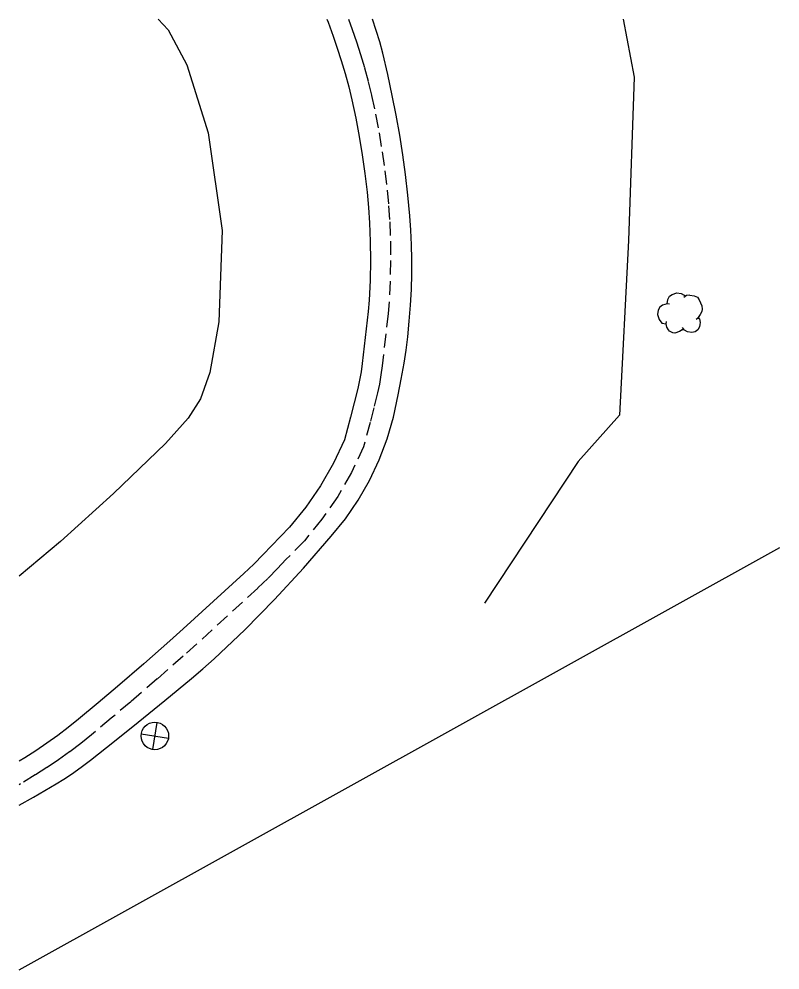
# Model space of a CAD drawing. Header units: millimetres. Extents: x 147000 to 148000, y 144261 to 145000.
# Drawn here: x 147000 to 147027.71, y 144965.36 to 145000 of the extents above; entities that cross this region are included whole.
import ezdxf

# ---------------------------------------------------------------- set-up
doc = ezdxf.new("R2010")
doc.units = ezdxf.units.MM
doc.linetypes.add('DASHED', pattern=[0.75, 0.5, -0.25])
doc.layers.get('0').update_dxf_attribs({"linetype": 'CONTINUOUS'})
for name, color, linetype in [('W0060', 7, 'DASHED'), ('W0061', 7, 'CONTINUOUS'), ('W0211', 2, 'CONTINUOUS'), ('W0300', 7, 'CONTINUOUS'), ('W0312', 3, 'CONTINUOUS'), ('W0469', 7, 'CONTINUOUS'), ('W0514', 5, 'CONTINUOUS')]:
    doc.layers.add(name, color=color, linetype=linetype)

# ---------------------------------------------------------------- blocks, each defined once
blk = doc.blocks.new('T469')
at = {"color": 0, "linetype": 'Continuous', "flags": 128}
for points in [[(-0.354, 0.354), (0.354, -0.354)], [(-0.354, -0.354), (0.354, 0.354)]]:
    blk.add_lwpolyline(points, dxfattribs=at)
at = {"color": 0, "linetype": 'Continuous'}
blk.add_circle((0, 0), 0.5, dxfattribs=at)
blk = doc.blocks.new('T300')
for p, q in [((-0.286, 0.629), (-0.171, 0.743)), ((-0.171, 0.743), (-0.057, 0.8)), ((-0.057, 0.8), (0.057, 0.8)), ((0.057, 0.8), (0.229, 0.743)), ((0.229, 0.743), (0.343, 0.629)), ((-0.8, 0.514), (-0.857, 0.343)), ((-0.686, 0.629), (-0.8, 0.514)), ((-0.571, 0.686), (-0.686, 0.629)), ((-0.457, 0.686), (-0.571, 0.686)), ((-0.286, 0.629), (-0.457, 0.686)), ((-0.229, 0.571), (-0.286, 0.629)), ((0.343, 0.629), (0.4, 0.514)), ((0.457, 0.457), (0.343, 0.457)), ((0.4, 0.514), (0.4, 0.457)), ((0.571, 0.4), (0.457, 0.457)), ((0.571, 0.4), (0.686, 0.286)), ((-0.857, 0.343), (-0.857, 0.171)), ((-0.857, 0.171), (-0.743, 0.057)), ((-0.8, -0.057), (-0.743, 0.057)), ((-0.743, 0.057), (-0.686, 0.114)), ((0.686, 0.286), (0.743, 0.171)), ((0.743, 0.057), (0.686, -0.171)), ((0.743, 0.171), (0.743, 0.057)), ((-0.8, -0.171), (-0.8, -0.057)), ((-0.8, -0.229), (-0.8, -0.171)), ((-0.743, -0.343), (-0.8, -0.229)), ((-0.686, -0.4), (-0.743, -0.343)), ((0.571, -0.343), (0.457, -0.4)), ((0.629, -0.286), (0.571, -0.343)), ((0.686, -0.171), (0.629, -0.286)), ((-0.514, -0.457), (-0.686, -0.4)), ((-0.4, -0.457), (-0.514, -0.457)), ((-0.4, -0.457), (-0.343, -0.457)), ((-0.343, -0.457), (-0.343, -0.4)), ((-0.343, -0.514), (-0.343, -0.457)), ((-0.286, -0.629), (-0.343, -0.514)), ((-0.171, -0.743), (-0.286, -0.629)), ((0.229, -0.686), (0.171, -0.743)), ((0.286, -0.457), (0.229, -0.457)), ((0.286, -0.629), (0.229, -0.686)), ((0.457, -0.4), (0.286, -0.457)), ((0.343, -0.514), (0.286, -0.629)), ((0.343, -0.514), (0.343, -0.457)), ((-0.057, -0.8), (-0.171, -0.743)), ((0.057, -0.8), (-0.057, -0.8)), ((0.171, -0.743), (0.057, -0.8))]:
    blk.add_line(p, q)

msp = doc.modelspace()

# ---------------------------------------------------------------- linework, layer by layer
at = {"layer": 'W0060'}
msp.add_lwpolyline([(147011.994, 145000), (147012.131, 144999.616), (147012.285, 144999.166), (147012.433, 144998.712), (147012.583, 144998.217), (147012.719, 144997.716), (147012.839, 144997.212), (147012.982, 144996.531), (147013.111, 144995.849), (147013.224, 144995.163), (147013.323, 144994.468), (147013.406, 144993.77), (147013.46, 144993.195), (147013.498, 144992.618), (147013.524, 144991.909), (147013.53, 144991.199), (147013.515, 144990.453), (147013.48, 144989.704), (147013.443, 144989.274), (147013.226, 144987.361), (147013.181, 144987.034), (147013.123, 144986.703), (147013.054, 144986.378), (147012.923, 144985.836), (147012.784, 144985.308), (147012.551, 144984.421), (147012.106, 144983.477), (147011.605, 144982.606), (147011.033, 144981.778), (147010.395, 144980.998), (147009.719, 144980.307), (147009.418, 144979.987), (147009.063, 144979.622), (147008.693, 144979.27), (147006.473, 144977.238), (147005.979, 144976.796), (147005.027, 144975.96), (147004.069, 144975.132), (147003.357, 144974.527), (147002.636, 144973.927), (147002.245, 144973.614), (147001.844, 144973.31), (147001.434, 144973.016), (147001.017, 144972.734), (147000.593, 144972.464), (147000.058, 144972.141), (147000, 144972.108)], dxfattribs=at)
at = {"layer": 'W0061'}
for points in [[(147011.213, 145000), (147011.254, 144999.889), (147011.438, 144999.374), (147011.588, 144998.934), (147011.733, 144998.491), (147011.877, 144998.015), (147012.007, 144997.535), (147012.122, 144997.051), (147012.262, 144996.388), (147012.388, 144995.721), (147012.498, 144995.052), (147012.595, 144994.373), (147012.676, 144993.692), (147012.728, 144993.137), (147012.764, 144992.58), (147012.79, 144991.892), (147012.796, 144991.203), (147012.782, 144990.478), (147012.747, 144989.753), (147012.713, 144989.346), (147012.497, 144987.452), (147012.455, 144987.147), (147012.402, 144986.843), (147012.338, 144986.541), (147012.211, 144986.017), (147012.074, 144985.495), (147011.858, 144984.673), (147011.455, 144983.817), (147010.984, 144982.998), (147010.446, 144982.22), (147009.847, 144981.488), (147009.189, 144980.815), (147009.189, 144980.815), (147008.887, 144980.495), (147008.546, 144980.144), (147008.192, 144979.806), (147005.98, 144977.782), (147005.492, 144977.345), (147004.545, 144976.514), (147003.591, 144975.69), (147002.884, 144975.089), (147002.172, 144974.496), (147001.794, 144974.193), (147001.408, 144973.901), (147001.015, 144973.619), (147000.614, 144973.348), (147000.206, 144973.088), (147000, 144972.964)], [(147000, 144971.364), (147000.529, 144971.661), (147001.351, 144972.136), (147001.636, 144972.312), (147001.915, 144972.498), (147002.264, 144972.747), (147002.607, 144973.006), (147003.479, 144973.69), (147004.344, 144974.382), (147005.315, 144975.174), (147006.28, 144975.972), (147006.698, 144976.327), (147007.111, 144976.69), (147008.227, 144977.756), (147009.309, 144978.857), (147010.355, 144979.992), (147011.365, 144981.159), (147011.885, 144981.799), (147012.352, 144982.479), (147012.764, 144983.193), (147013.117, 144983.938), (147013.41, 144984.709), (147013.641, 144985.501), (147013.808, 144986.308), (147013.92, 144986.883), (147014.02, 144987.46), (147014.093, 144987.943), (147014.155, 144988.428), (147014.213, 144988.999), (147014.258, 144989.572), (147014.289, 144990.146), (147014.306, 144990.72), (147014.309, 144991.249), (147014.298, 144991.777), (147014.273, 144992.306), (147014.234, 144992.833), (147014.162, 144993.584), (147014.076, 144994.332), (147013.977, 144995.055), (147013.865, 144995.775), (147013.737, 144996.495), (147013.595, 144997.213), (147013.427, 144997.985), (147013.244, 144998.754), (147013.134, 144999.171), (147013.01, 144999.584), (147012.872, 144999.992), (147012.869, 145000)]]:
    msp.add_lwpolyline(points, dxfattribs=at)
at = {"layer": 'W0211'}
msp.add_lwpolyline([(147021.997, 145000), (147022.397, 144997.877), (147022.19, 144991.929), (147021.864, 144985.57), (147020.368, 144983.887), (147016.957, 144978.721)], dxfattribs=at)
at = {"layer": 'W0312'}
msp.add_lwpolyline([(147000, 144965.36), (147027.712, 144980.748)], dxfattribs=at)
at = {"layer": 'W0514'}
msp.add_lwpolyline([(147005.063, 145000), (147005.433, 144999.606), (147006.108, 144998.329), (147006.888, 144995.858), (147007.399, 144992.3), (147007.272, 144988.965), (147006.949, 144987.121), (147006.611, 144986.169), (147006.161, 144985.455), (147005.337, 144984.534), (147003.439, 144982.711), (147001.506, 144980.967), (147000, 144979.704)], dxfattribs=at)

# ---------------------------------------------------------------- block references
at = {"layer": 'W0300', "rotation": 36.00787216288352}
msp.add_blockref('T300', (147024.205, 144989.287), dxfattribs=at)
at = {"layer": 'W0469', "rotation": 36.00787216288352}
msp.add_blockref('T469', (147004.948, 144973.884), dxfattribs=at)

doc.saveas('drawing.dxf')
